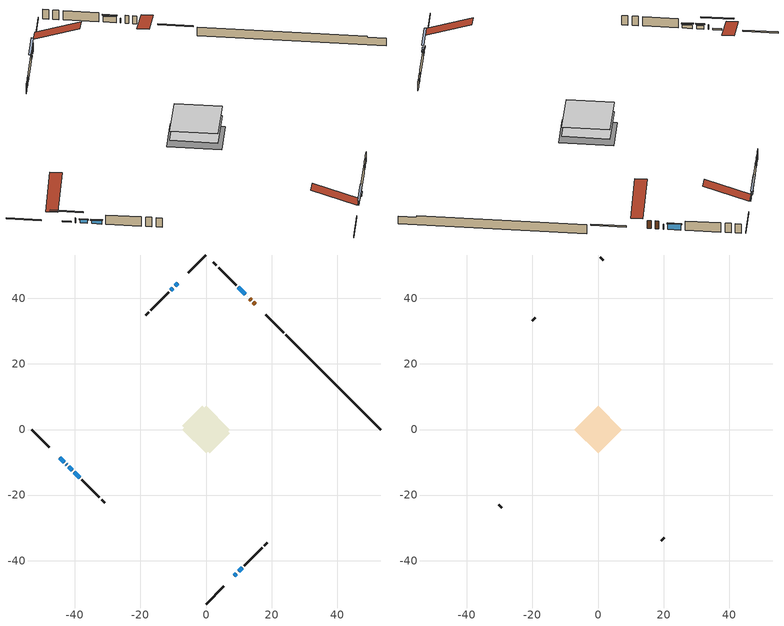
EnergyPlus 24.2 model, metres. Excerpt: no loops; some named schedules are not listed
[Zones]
conditioned space
 floor adiabatic (AdiabaticFloorConstruction): -7.3,0 0,7.3 7.3,0 0,-7.3 z0.77
 floor foundation (Slab1 construction): -7.22,1.19 -1.19,7.22 7.22,-1.19 1.19,-7.22 z-1.52
 wall outside (RimJoist1 construction): 0,-53.22 5.41,-47.8 / -53.22,0 -47.8,-5.41 / 0,53.22 -5.41,47.8 / 23.68,29.54 18.27,34.95 z0.77:1.07
 wall outside (AdiabaticWallConstruction 1): 15.08,38.14 14.47,38.75 / 13.82,39.4 13.28,39.94 z0.77:2.8
 wall outside (AdiabaticWallConstruction): 12.63,40.59 12.56,40.66 / -42.59,-10.63 -42.53,-10.69 z0.77:1.99; 8.6,-44.62 9.29,-43.93 / -44.62,-8.6 -43.25,-9.97 / -10.07,43.15 -10.75,42.47 z0.77:1.13; 11.91,41.31 9.91,43.31 z0.77:2.29; -8.6,44.62 -9.41,43.81 z0.77:2.52; 9.94,-43.28 11.02,-42.2 / -41.87,-11.35 -40.78,-12.44 / -40.12,-13.1 -38.58,-14.64 z0.77:1.69
 wall outside (Wall1 construction): 11.68,-41.54 17.11,-36.11 / -37.92,-15.3 -32.49,-20.73 / -11.41,41.81 -16.84,36.38 / 9.25,43.97 3.82,49.4 z0.77:3.21
 wall outside (Wall2 construction): 17.77,-35.45 18.69,-34.53 / -31.83,-21.39 -30.91,-22.31 / -17.5,35.72 -18.42,34.8 / 3.16,50.06 2.25,50.97 z0.77:3.21
 wall foundation (FoundationWall1 construction): 24.34,28.88,-1.52 24.34,28.88,0.77 50.33,2.89,0.77 50.33,2.89,0.43 53.22,0,0.43 53.22,0,-1.52
 window (WindowConstruction 5): 12.62,40.59 12.56,40.66 z0.77:1.99
 window (WindowConstruction 8): 8.6,-44.62 9.29,-43.93 z0.77:1.13
 window (WindowConstruction 9): -44.62,-8.6 -43.25,-9.97 z0.77:1.13
 window (WindowConstruction 6): -42.59,-10.63 -42.53,-10.69 z0.77:1.99
 window (WindowConstruction): 11.9,41.31 9.91,43.31 z0.77:2.29
 window (WindowConstruction 1): -8.6,44.62 -9.41,43.81 z0.77:2.52
 window (WindowConstruction 2): 9.94,-43.28 11.02,-42.2 z0.77:1.68
 window (WindowConstruction 3): -41.87,-11.35 -40.78,-12.44 z0.77:1.68
 window (WindowConstruction 4): -40.12,-13.1 -38.58,-14.64 z0.77:1.68
 window (WindowConstruction 7): -10.07,43.15 -10.75,42.47 z0.77:1.13
 door (Door): 15.08,38.14 14.47,38.75 z0.77:2.8
 door (Door 1): 13.82,39.4 13.28,39.94 z0.77:2.8
 ceiling adiabatic (AdiabaticFloorConstruction): 0,-7.3 7.3,0 0,7.3 -7.3,0 z0.77
attic - vented
 floor to conditioned space (Floor1 construction Reversed): -7.3,0 0,7.3 7.3,0 0,-7.3 z3.21
 wall outside (Wall3 construction): 19.34,-33.88 20.28,-32.94 / -30.26,-22.96 -29.32,-23.9 / -19.07,34.15 -20.01,33.21 / 1.59,51.63 0.66,52.56 z0.77:3.21
 roof outside (Roof1 construction): 7.95,-45.27,3.21 0.83,-38.16,6.56 -1.04,-40.03,6.56 6.07,-47.15,3.21; -45.27,-7.95,3.21 -38.16,-0.83,6.56 -40.03,1.04,6.56 -47.15,-6.07,3.21; -7.95,45.27,3.21 -0.83,38.16,6.56 1.04,40.03,6.56 -6.07,47.15,3.21; 15.74,37.48,3.21 8.62,30.37,6.56 10.5,28.49,6.56 17.61,35.61,3.21
shading: 11.15,-42.07 6.74,-46.48 7.03,-46.77 11.44,-42.36 z3.77; -41.38,-11.84 -46.48,-6.74 -46.77,-7.03 -41.67,-12.13 z3.77; 9.77,43.45 12.05,41.17 12.34,41.46 10.06,43.74 z2.5; -9.55,43.67 -8.46,44.76 -8.75,45.05 -9.84,43.96 z2.72; 11.16,-42.06 9.8,-43.42 10.09,-43.71 11.45,-42.35 z1.89; -40.64,-12.58 -42.01,-11.2 -42.31,-11.5 -40.93,-12.87 z1.89; -38.44,-14.78 -40.26,-12.96 -40.55,-13.25 -38.73,-15.07 z1.89; -12.62,40.6 -8.2,45.02 -8.49,45.31 -12.91,40.89 z3.77
[Building]
Building 1: Terrain=Suburbs
[Site:Location]
Edmonton Intl AP_AB: Latitude {deg}=53.31; Longitude {deg}=-113.58; Time Zone {hr}=-7; Elevation {m}=723; Keep Site Location Information=Yes
[Site:GroundTemperature:Shallow]
-1.56185, -3.61833, -3.78302, -2.80711, 1.11059, 5.01004, 8.39065, 10.5322, 10.7141, 8.97234, 5.67794, 1.89811
[Site:WaterMainsTemperature]
Calculation Method=Schedule; Temperature Schedule=mains temperature schedule
[Material] Roughness=Rough; Thermal Absorptance=0.9
Name | Thickness {m} | Conductivity {W/m-K} | Density {kg/m3} | Specific Heat {J/kg-K} | Solar Absorptance | Visible Absorptance
asphalt or fiberglass shingles | 0.00635 | 0.162714 | 1121.4 | 1465.45 | 0.4 | 0.4
ceiling loosefill ins | 0.0846667 | 0.0480833 | 16.02 | 1046.75 | 0.7 | 0.7
ceiling stud and cavity | 0.1397 | 0.0863299 | 65.682 | 1177.47 | 0.7 | 0.7
concrete 4.0 in. | 0.1016 | 1.803125 | 2242.8 | 837.4 | 0.7 | 0.7
concrete 8.0 in. | 0.2032 | 1.803125 | 2242.8 | 837.4 | 0.7 | 0.7
door material | 0.04445 | 0.188738 | 512.64 | 1214.23 | 0.7 | 0.7
door material 1 | 0.04445 | 0.053851 | 512.64 | 1214.23 | 0.7 | 0.7
exterior vertical ins | 0.0457286 | 0.029427 | 32.04 | 1214.23 | 0.7 | 0.7
floor covering | 0.0127 | 0.0433444 | 54.468 | 1339.84 | 0.6 | 0.6
floor rigid ins; wall rigid ins | 0.512978 | 0.029427 | 32.04 | 1214.23 | 0.7 | 0.7
floor stud and cavity | 0.1397 | 1.75129 | 37.0049 | 1207.88 | 0.7 | 0.7
furniture material conditioned space 1 | 0.1524 | 0.115458 | 640.8 | 1214.23 | 0.6 | 0.6
gypsum board | 0.0127 | 0.160291 | 801 | 837.4 | 0.6 | 0.6
gypsum board 1 | 0.0127 | 0.160291 | 801 | 837.4 | 0.7 | 0.7
osb sheathing 0.5 in. | 0.0127 | 0.115458 | 512.64 | 1214.23 | 0.7 | 0.7
osb sheathing 0.75 in. | 0.01905 | 0.115458 | 512.64 | 1214.23 | 0.7 | 0.7
osb sheathing 2.0 in. | 0.0508 | 0.115458 | 512.64 | 1214.23 | 0.7 | 0.7
rim joist stud and cavity | 0.0508 | 0.0314757 | 125.044 | 1163.47 | 0.6 | 0.6
wall stud and cavity | 0.1397 | 0.100429 | 139.0536 | 1170.24 | 0.7 | 0.7
wall stud and cavity 1 | 0.1397 | 0.116332 | 139.0536 | 1170.24 | 0.7 | 0.7
wall stud and cavity 2 | 0.0889 | 6.1454 | 50.32683 | 1063.81 | 0.6 | 0.6
wall stud and cavity 3 | 0.0889 | 0.380278 | 52.3479 | 1209.89 | 0.7 | 0.7
wall stud and cavity 4 | 0.0889 | 0.391764 | 83.0341 | 1211.67 | 0.7 | 0.7
wood siding | 0.0254 | 0.102417 | 544.68 | 1172.36 | 0.4 | 0.4
wood siding 1 | 0.00254 | 0.102417 | 544.68 | 1172.36 | 0.4 | 0.4
wood siding 2; wood siding 3; wood siding 4 | 0.0254 | 0.102417 | 544.68 | 1172.36 | 0.7 | 0.7
[WindowMaterial:SimpleGlazingSystem]
Name | U-Factor {W/m2-K} | Solar Heat Gain Coefficient
WindowMaterial | 2.36034 | 0.66
WindowMaterial 1 | 3.28699 | 0.59
WindowMaterial 2 | 4.14891 | 0.55
WindowMaterial 3 | 4.14551 | 0.55
WindowMaterial 4 | 4.25169 | 0.54
WindowMaterial 5 | 3.273367 | 0.4
WindowMaterial 6 | 5.90682 | 0.46
[Construction]
AdiabaticFloorConstruction: floor stud and cavity, floor rigid ins, osb sheathing 0.75 in., floor covering
AdiabaticWallConstruction: wood siding 3, wall rigid ins, wall stud and cavity 3, gypsum board
AdiabaticWallConstruction 1: wood siding 4, wall rigid ins, wall stud and cavity 3, gypsum board
Door: door material
Door 1: door material 1
Floor1 construction Reversed: gypsum board, ceiling stud and cavity, ceiling loosefill ins
FoundationWall1 construction: concrete 8.0 in., gypsum board 1
furniture construction conditioned space 1: furniture material conditioned space 1
PartitionWallConstruction: gypsum board, wall stud and cavity 4, gypsum board
RimJoist1 construction: wood siding 2, osb sheathing 2.0 in., rim joist stud and cavity
Roof1 construction: asphalt or fiberglass shingles
Slab1 construction: concrete 4.0 in.
Wall1 construction: wood siding, osb sheathing 0.5 in., wall stud and cavity, gypsum board
Wall2 construction: wood siding, osb sheathing 0.5 in., wall stud and cavity 1, gypsum board
Wall3 construction: wood siding 1, wall stud and cavity 2
WindowConstruction: WindowMaterial
WindowConstruction 1: WindowMaterial 1
WindowConstruction 2: WindowMaterial 2
WindowConstruction 3: WindowMaterial 3
WindowConstruction 4: WindowMaterial 4
WindowConstruction 5; WindowConstruction 6: WindowMaterial 5
WindowConstruction 7; WindowConstruction 8; WindowConstruction 9: WindowMaterial 6
[Zone] Multiplier=1; Part of Total Floor Area=Yes
Name | Volume {m3}
attic - vented | 58.081
conditioned space | 515.4
[Space]
Name | Zone | Volume {m3}
attic - vented 1 | attic - vented | 58.081
conditioned space 1 | conditioned space | 515.4
[ZoneInfiltration:EffectiveLeakageArea]
infil attic - vented 1: Zone or Space=attic - vented 1; Schedule=Always On Discrete; Effective Air Leakage Area {cm2}=3710.96; Stack Coefficient=0.00040276; Wind Coefficient=1.35595e-05
[ZoneMixing]
whole house fan mix: Zone or Space=attic - vented; Schedule=Always On Continuous; Design Flow Rate Calculation Method=Flow/Zone; Design Flow Rate {m3/s}=0; Source Zone or Space=conditioned space
[SurfaceProperty:ExposedFoundationPerimeter]
Slab1: Exposed Perimeter Calculation Method=TotalExposedPerimeter; Total Exposed Perimeter {m}=40.843
[InternalMass] Zone or ZoneList=conditioned space; Space or SpaceList=conditioned space 1
Name | Construction | Surface Area {m2}
furniture mass conditioned space 1 | furniture construction conditioned space 1 | 83.256
partition wall mass | PartitionWallConstruction | 208.14
[Lights]
interior lighting: Zone or ZoneList or Space or SpaceList=conditioned space 1; Schedule=interior lighting schedule; Design Level Calculation Method=LightingLevel; Lighting Level {W}=343.2; Return Air Fraction=0; Fraction Radiant=0.6; Fraction Visible=0.2; Fraction Replaceable=1
[People]
occupants: Zone or ZoneList or Space or SpaceList=conditioned space 1; Number of People Schedule=occupants schedule; Number of People Calculation Method=People; Number of People=3; Fraction Radiant=0.314171; Sensible Heat Fraction=0.56303; Activity Level Schedule=occupants activity schedule; Carbon Dioxide Generation Rate {m3/s-W}=0; Enable ASHRAE 55 Comfort Warnings=No; Mean Radiant Temperature Calculation Type=EnclosureAveraged
[ElectricEquipment] Zone or ZoneList or Space or SpaceList=conditioned space 1; Design Level Calculation Method=EquipmentLevel
Name | Schedule | Design Level {W} | Fraction Latent | Fraction Radiant | Fraction Lost
clothes dryer | clothes dryer schedule | 140.772 | 0.015 | 0.081 | 0.85
clothes washer | clothes washer schedule | 32.1985 | 0.03 | 0.162 | 0.7
cooking range | cooking range schedule | 215.147 | 0.08 | 0.432 | 0.2
dishwasher | dishwasher schedule | 66.8632 | 0.3 | 0.18 | 0.4
fridge | fridge schedule | 72.9452 | 0 | 0.6 | 0
mech vent bath fan 0 | mech vent bath fan 0 schedule | 50.2 | 0 | 0 | 1
mech vent house fan | mech vent house fan schedule | 0 | 0 | 0 | 1
mech vent house fan cfis | mech vent house fan cfis schedule | 0 | 0 | 0 | 0
misc plug loads | misc plug loads schedule | 494.7 | 0.045 | 0.513 | 0.1
whole house fan | Always On Discrete | 0 | 0 | 0 | 1
[OtherEquipment] Zone or ZoneList or Space or SpaceList=conditioned space 1; Design Level Calculation Method=EquipmentLevel
Name | Fuel Type | Schedule | Design Level {W} | Fraction Latent | Fraction Radiant | Fraction Lost
clothes dryer 1 | Electricity | clothes dryer schedule | 0 | 0.015 | 0.081 | 0.85
cooking range 1 | Electricity | cooking range schedule | 0 | 0.08 | 0.432 | 0.2
general water use latent | None | general water use schedule | 62.594 | 1 | 0 | 0
general water use sensible | None | general water use schedule | -61.6891 | 0 | 0.6 | 0
mech vent house fan latent load | None | Always On Discrete | 0 | 1 | 0 | 0
mech vent house fan sensible load | None | Always On Discrete | 0 | 0 | 0 | 0
water heater energy adjustment1 | NaturalGas | Always On Discrete | 0.01 | 0 | 0 | 1
[ZoneInfiltration:DesignFlowRate] Zone or ZoneList or Space or SpaceList=conditioned space 1; Schedule=Always On Discrete; Design Flow Rate Calculation Method=Flow/Zone; Design Flow Rate {m3/s}=0
infil flow; natural vent flow; whole house fan flow
[AvailabilityManager:Scheduled]
furnace airloop Availability Manager: Schedule=Always On Discrete
[Foundation:Kiva]
Foundation Kiva 1: Initial Indoor Air Temperature {C}=18; Wall Height Above Grade {m}=0.769986; Wall Depth Below Slab {m}=0.2032; Custom Block Material Name 1=exterior vertical ins; Custom Block Depth 1 {m}=2.28999; Custom Block X Position 1 {m}=0.2159; Custom Block Z Position 1 {m}=0
[Foundation:Kiva:Settings]
Soil Conductivity {W/m-K}=0.849921; Soil Density {kg/m3}=1842.3; Soil Specific Heat {J/kg-K}=418.7; Ground Solar Absorptivity=0.9; Ground Thermal Absorptivity=0.9; Ground Surface Roughness {m}=0.03; Far-Field Width {m}=40; Deep-Ground Boundary Condition=ZeroFlux; Deep-Ground Depth {m}=40; Minimum Cell Dimension {m}=0.2; Maximum Cell Growth Coefficient=3; Simulation Timestep=Timestep
[Exterior:Lights]
exterior lighting: Schedule=exterior lighting schedule; Design Level {W}=75.6
[EnergyManagementSystem:GlobalVariable]
furnace_airloop_Fan_RTF
infil_program_Qfan
infil_program_Qinf
natural_vent_program_Qnv
natural_vent_program_Qwhf
[EnergyManagementSystem:Sensor]
Name | Output:Variable or Output:Meter Index Key | Output:Variable or Output:Meter
airflow_gain | infil flow | Infiltration Sensible Heat Gain Energy
airflow_gain_1 | natural vent flow | Infiltration Sensible Heat Gain Energy
airflow_gain_2 | whole house fan flow | Infiltration Sensible Heat Gain Energy
airflow_loss | infil flow | Infiltration Sensible Heat Loss Energy
airflow_loss_1 | natural vent flow | Infiltration Sensible Heat Loss Energy
airflow_loss_2 | whole house fan flow | Infiltration Sensible Heat Loss Energy
clg_load_cond |  | Cooling:EnergyTransfer:Zone:CONDITIONED SPACE
clg_sp_s; clg_sp_s_1 | cooling setpoint | Schedule Value
clothes_dryer_exhaust_0_sch_s | clothes dryer exhaust 0 schedule | Schedule Value
cool_season | cooling season schedule | Schedule Value
htg_load_cond |  | Heating:EnergyTransfer:Zone:CONDITIONED SPACE
htg_sp_s; htg_sp_s_1 | heating setpoint | Schedule Value
ig_ee_conv | clothes dryer | Electric Equipment Convective Heating Energy
ig_ee_conv_2 | cooking range | Electric Equipment Convective Heating Energy
ig_ee_conv_4 | fridge | Electric Equipment Convective Heating Energy
ig_ee_conv_5 | misc plug loads | Electric Equipment Convective Heating Energy
ig_ee_conv_6 | whole house fan | Electric Equipment Convective Heating Energy
ig_ee_rad | clothes dryer | Electric Equipment Radiant Heating Energy
ig_ee_rad_2 | cooking range | Electric Equipment Radiant Heating Energy
ig_ee_rad_4 | fridge | Electric Equipment Radiant Heating Energy
ig_ee_rad_5 | misc plug loads | Electric Equipment Radiant Heating Energy
ig_ee_rad_6 | whole house fan | Electric Equipment Radiant Heating Energy
ig_lgt_conv | interior lighting | Lights Convective Heating Energy
ig_lgt_rad | interior lighting | Lights Radiant Heating Energy
ig_lgt_vis | interior lighting | Lights Visible Radiation Heating Energy
ig_oe_conv | clothes dryer 1 | Other Equipment Convective Heating Energy
ig_oe_conv_1 | cooking range 1 | Other Equipment Convective Heating Energy
ig_oe_conv_2 | general water use latent | Other Equipment Convective Heating Energy
ig_oe_conv_3 | general water use sensible | Other Equipment Convective Heating Energy
ig_oe_conv_4 | water heater energy adjustment1 | Other Equipment Convective Heating Energy
ig_oe_rad | clothes dryer 1 | Other Equipment Radiant Heating Energy
ig_oe_rad_1 | cooking range 1 | Other Equipment Radiant Heating Energy
ig_oe_rad_2 | general water use latent | Other Equipment Radiant Heating Energy
ig_oe_rad_3 | general water use sensible | Other Equipment Radiant Heating Energy
ig_oe_rad_4 | water heater energy adjustment1 | Other Equipment Radiant Heating Energy
ig_ppl_conv | occupants | People Convective Heating Energy
ig_ppl_rad | occupants | People Radiant Heating Energy
im_conv | furniture mass conditioned space 1 | Surface Inside Face Convection Heat Gain Energy
im_conv_1 | partition wall mass | Surface Inside Face Convection Heat Gain Energy
im_ig | furniture mass conditioned space 1 | Surface Inside Face Internal Gains Radiation Heat Gain Energy
im_ig_1 | partition wall mass | Surface Inside Face Internal Gains Radiation Heat Gain Energy
im_lgt | furniture mass conditioned space 1 | Surface Inside Face Lights Radiation Heat Gain Energy
im_lgt_1 | partition wall mass | Surface Inside Face Lights Radiation Heat Gain Energy
im_sol | furniture mass conditioned space 1 | Surface Inside Face Solar Radiation Heat Gain Energy
im_sol_1 | partition wall mass | Surface Inside Face Solar Radiation Heat Gain Energy
im_surf | furniture mass conditioned space 1 | Surface Inside Face Net Surface Thermal Radiation Heat Gain Energy
im_surf_1 | partition wall mass | Surface Inside Face Net Surface Thermal Radiation Heat Gain Energy
mech_vent_bath_fan_0_sch_s | mech vent bath fan 0 schedule | Schedule Value
mv_conv | mech vent bath fan 0 | Electric Equipment Convective Heating Energy
mv_conv_1 | mech vent house fan | Electric Equipment Convective Heating Energy
mv_conv_2 | mech vent house fan cfis | Electric Equipment Convective Heating Energy
mv_conv_3 | mech vent house fan latent load | Other Equipment Convective Heating Energy
mv_conv_4 | mech vent house fan sensible load | Other Equipment Convective Heating Energy
mv_rad | mech vent bath fan 0 | Electric Equipment Radiant Heating Energy
mv_rad_1 | mech vent house fan | Electric Equipment Radiant Heating Energy
mv_rad_2 | mech vent house fan cfis | Electric Equipment Radiant Heating Energy
mv_rad_3 | mech vent house fan latent load | Other Equipment Radiant Heating Energy
mv_rad_4 | mech vent house fan sensible load | Other Equipment Radiant Heating Energy
natural_vent_s | natural vent schedule | Schedule Value
out_pb_s |  | Site Outdoor Air Barometric Pressure
out_wt_s |  | Site Outdoor Air Humidity Ratio
site_vw_s |  | Site Wind Speed
ss_back_out | Window1 | Surface Window Shortwave from Zone Back Out Window Heat Transfer Rate
ss_back_out_1 | Window10 | Surface Window Shortwave from Zone Back Out Window Heat Transfer Rate
ss_back_out_2 | Window11 | Surface Window Shortwave from Zone Back Out Window Heat Transfer Rate
ss_back_out_3 | Window2 | Surface Window Shortwave from Zone Back Out Window Heat Transfer Rate
ss_back_out_4 | Window3 | Surface Window Shortwave from Zone Back Out Window Heat Transfer Rate
ss_back_out_5 | Window4 | Surface Window Shortwave from Zone Back Out Window Heat Transfer Rate
ss_back_out_6 | Window5 | Surface Window Shortwave from Zone Back Out Window Heat Transfer Rate
ss_back_out_7 | Window6 | Surface Window Shortwave from Zone Back Out Window Heat Transfer Rate
ss_back_out_8 | Window7 | Surface Window Shortwave from Zone Back Out Window Heat Transfer Rate
ss_back_out_9 | Window9 | Surface Window Shortwave from Zone Back Out Window Heat Transfer Rate
ss_conv | Door1 | Surface Inside Face Convection Heat Gain Energy
ss_conv_1 | Door2 | Surface Inside Face Convection Heat Gain Energy
ss_conv_10 | Window7 | Surface Inside Face Convection Heat Gain Energy
ss_conv_11 | Window9 | Surface Inside Face Convection Heat Gain Energy
ss_conv_2 | Window1 | Surface Inside Face Convection Heat Gain Energy
ss_conv_3 | Window10 | Surface Inside Face Convection Heat Gain Energy
ss_conv_4 | Window11 | Surface Inside Face Convection Heat Gain Energy
ss_conv_5 | Window2 | Surface Inside Face Convection Heat Gain Energy
ss_conv_6 | Window3 | Surface Inside Face Convection Heat Gain Energy
ss_conv_7 | Window4 | Surface Inside Face Convection Heat Gain Energy
ss_conv_8 | Window5 | Surface Inside Face Convection Heat Gain Energy
ss_conv_9 | Window6 | Surface Inside Face Convection Heat Gain Energy
ss_ig | Door1 | Surface Inside Face Internal Gains Radiation Heat Gain Energy
ss_ig_1 | Door2 | Surface Inside Face Internal Gains Radiation Heat Gain Energy
ss_ig_10 | Window7 | Surface Inside Face Internal Gains Radiation Heat Gain Energy
ss_ig_11 | Window9 | Surface Inside Face Internal Gains Radiation Heat Gain Energy
ss_ig_2 | Window1 | Surface Inside Face Internal Gains Radiation Heat Gain Energy
ss_ig_3 | Window10 | Surface Inside Face Internal Gains Radiation Heat Gain Energy
ss_ig_4 | Window11 | Surface Inside Face Internal Gains Radiation Heat Gain Energy
ss_ig_5 | Window2 | Surface Inside Face Internal Gains Radiation Heat Gain Energy
ss_ig_6 | Window3 | Surface Inside Face Internal Gains Radiation Heat Gain Energy
ss_ig_7 | Window4 | Surface Inside Face Internal Gains Radiation Heat Gain Energy
ss_ig_8 | Window5 | Surface Inside Face Internal Gains Radiation Heat Gain Energy
ss_ig_9 | Window6 | Surface Inside Face Internal Gains Radiation Heat Gain Energy
ss_lgt | Door1 | Surface Inside Face Lights Radiation Heat Gain Energy
ss_lgt_1 | Door2 | Surface Inside Face Lights Radiation Heat Gain Energy
ss_sol | Door1 | Surface Inside Face Solar Radiation Heat Gain Energy
ss_sol_1 | Door2 | Surface Inside Face Solar Radiation Heat Gain Energy
ss_surf | Door1 | Surface Inside Face Net Surface Thermal Radiation Heat Gain Energy
ss_surf_1 | Door2 | Surface Inside Face Net Surface Thermal Radiation Heat Gain Energy
ss_surf_10 | Window7 | Surface Inside Face Net Surface Thermal Radiation Heat Gain Energy
ss_surf_11 | Window9 | Surface Inside Face Net Surface Thermal Radiation Heat Gain Energy
ss_surf_2 | Window1 | Surface Inside Face Net Surface Thermal Radiation Heat Gain Energy
ss_surf_3 | Window10 | Surface Inside Face Net Surface Thermal Radiation Heat Gain Energy
ss_surf_4 | Window11 | Surface Inside Face Net Surface Thermal Radiation Heat Gain Energy
ss_surf_5 | Window2 | Surface Inside Face Net Surface Thermal Radiation Heat Gain Energy
ss_surf_6 | Window3 | Surface Inside Face Net Surface Thermal Radiation Heat Gain Energy
ss_surf_7 | Window4 | Surface Inside Face Net Surface Thermal Radiation Heat Gain Energy
ss_surf_8 | Window5 | Surface Inside Face Net Surface Thermal Radiation Heat Gain Energy
ss_surf_9 | Window6 | Surface Inside Face Net Surface Thermal Radiation Heat Gain Energy
ss_trans_in | Window1 | Surface Window Transmitted Solar Radiation Rate
ss_trans_in_1 | Window10 | Surface Window Transmitted Solar Radiation Rate
ss_trans_in_2 | Window11 | Surface Window Transmitted Solar Radiation Rate
ss_trans_in_3 | Window2 | Surface Window Transmitted Solar Radiation Rate
ss_trans_in_4 | Window3 | Surface Window Transmitted Solar Radiation Rate
ss_trans_in_5 | Window4 | Surface Window Transmitted Solar Radiation Rate
ss_trans_in_6 | Window5 | Surface Window Transmitted Solar Radiation Rate
ss_trans_in_7 | Window6 | Surface Window Transmitted Solar Radiation Rate
ss_trans_in_8 | Window7 | Surface Window Transmitted Solar Radiation Rate
ss_trans_in_9 | Window9 | Surface Window Transmitted Solar Radiation Rate
ss_trans_out | Window1 | Surface Inside Face Initial Transmitted Diffuse Transmitted Out Window Solar Radiation Rate
ss_trans_out_1 | Window10 | Surface Inside Face Initial Transmitted Diffuse Transmitted Out Window Solar Radiation Rate
ss_trans_out_2 | Window11 | Surface Inside Face Initial Transmitted Diffuse Transmitted Out Window Solar Radiation Rate
ss_trans_out_3 | Window2 | Surface Inside Face Initial Transmitted Diffuse Transmitted Out Window Solar Radiation Rate
ss_trans_out_4 | Window3 | Surface Inside Face Initial Transmitted Diffuse Transmitted Out Window Solar Radiation Rate
ss_trans_out_5 | Window4 | Surface Inside Face Initial Transmitted Diffuse Transmitted Out Window Solar Radiation Rate
ss_trans_out_6 | Window5 | Surface Inside Face Initial Transmitted Diffuse Transmitted Out Window Solar Radiation Rate
ss_trans_out_7 | Window6 | Surface Inside Face Initial Transmitted Diffuse Transmitted Out Window Solar Radiation Rate
ss_trans_out_8 | Window7 | Surface Inside Face Initial Transmitted Diffuse Transmitted Out Window Solar Radiation Rate
ss_trans_out_9 | Window9 | Surface Inside Face Initial Transmitted Diffuse Transmitted Out Window Solar Radiation Rate
s_conv | Floor1 | Surface Inside Face Convection Heat Gain Energy
s_conv_1 | FoundationWall1 | Surface Inside Face Convection Heat Gain Energy
s_conv_10 | Wall1:225 | Surface Inside Face Convection Heat Gain Energy
s_conv_11 | Wall1:315 | Surface Inside Face Convection Heat Gain Energy
s_conv_12 | Wall1:45 | Surface Inside Face Convection Heat Gain Energy
s_conv_13 | Wall2:135 | Surface Inside Face Convection Heat Gain Energy
s_conv_14 | Wall2:225 | Surface Inside Face Convection Heat Gain Energy
s_conv_15 | Wall2:315 | Surface Inside Face Convection Heat Gain Energy
s_conv_16 | Wall2:45 | Surface Inside Face Convection Heat Gain Energy
s_conv_2 | inferred conditioned ceiling | Surface Inside Face Convection Heat Gain Energy
s_conv_3 | inferred conditioned floor | Surface Inside Face Convection Heat Gain Energy
s_conv_4 | RimJoist1:135 | Surface Inside Face Convection Heat Gain Energy
s_conv_5 | RimJoist1:225 | Surface Inside Face Convection Heat Gain Energy
s_conv_6 | RimJoist1:315 | Surface Inside Face Convection Heat Gain Energy
s_conv_7 | RimJoist1:45 | Surface Inside Face Convection Heat Gain Energy
s_conv_8 | Slab1 | Surface Inside Face Convection Heat Gain Energy
s_conv_9 | Wall1:135 | Surface Inside Face Convection Heat Gain Energy
s_ig | Floor1 | Surface Inside Face Internal Gains Radiation Heat Gain Energy
s_ig_1 | FoundationWall1 | Surface Inside Face Internal Gains Radiation Heat Gain Energy
s_ig_10 | Wall1:225 | Surface Inside Face Internal Gains Radiation Heat Gain Energy
s_ig_11 | Wall1:315 | Surface Inside Face Internal Gains Radiation Heat Gain Energy
s_ig_12 | Wall1:45 | Surface Inside Face Internal Gains Radiation Heat Gain Energy
s_ig_13 | Wall2:135 | Surface Inside Face Internal Gains Radiation Heat Gain Energy
s_ig_14 | Wall2:225 | Surface Inside Face Internal Gains Radiation Heat Gain Energy
s_ig_15 | Wall2:315 | Surface Inside Face Internal Gains Radiation Heat Gain Energy
s_ig_16 | Wall2:45 | Surface Inside Face Internal Gains Radiation Heat Gain Energy
s_ig_2 | inferred conditioned ceiling | Surface Inside Face Internal Gains Radiation Heat Gain Energy
s_ig_3 | inferred conditioned floor | Surface Inside Face Internal Gains Radiation Heat Gain Energy
s_ig_4 | RimJoist1:135 | Surface Inside Face Internal Gains Radiation Heat Gain Energy
